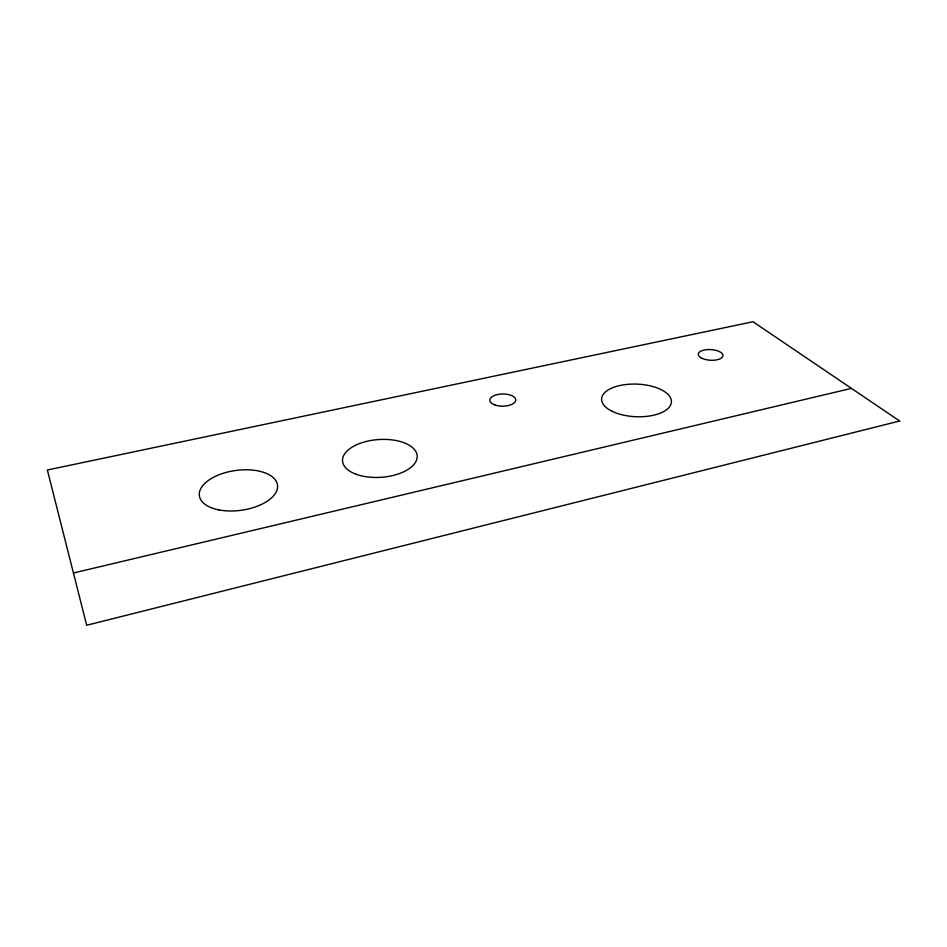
<?xml version="1.0" encoding="UTF-8"?>
<svg xmlns="http://www.w3.org/2000/svg" width="947" height="947" viewBox="0 0 947 947"><rect width="100%" height="100%" fill="white"/><g stroke="black" fill="none" stroke-linecap="round" stroke-linejoin="round"><path stroke-width="1.42" d="M73.44 572.994L851.436 388.377M899.65 421.013L86.674 625.257L47.35 470.008L753.007 321.743L899.65 421.013M356.084 474.246A37.407 18.916 -3.9 0 0 416.68 459.697A37.407 18.916 -3.9 0 0 366.785 441.338A37.407 18.916 -3.9 0 0 356.084 474.246M218.923 509.9A39.443 20.088 -7.8 0 0 277.601 486.415A39.443 20.088 -7.8 0 0 218.781 474.873A39.443 20.088 -7.8 0 0 218.923 509.9M611.904 411.187A34.932 16.312 2.4 0 0 670.263 405.695A34.932 16.312 2.4 0 0 627.376 384.364A34.932 16.312 2.4 0 0 611.904 411.187M495.234 405.115A12.962 6.108 -0.7 0 0 515.689 400.569A12.962 6.108 -0.7 0 0 497.471 394.568A12.962 6.108 -0.7 0 0 495.234 405.115M702.224 358.416A12.382 5.339 3.5 0 0 722.668 356.711A12.382 5.339 3.5 0 0 706.971 349.621A12.382 5.339 3.5 0 0 702.224 358.416"/></g></svg>
